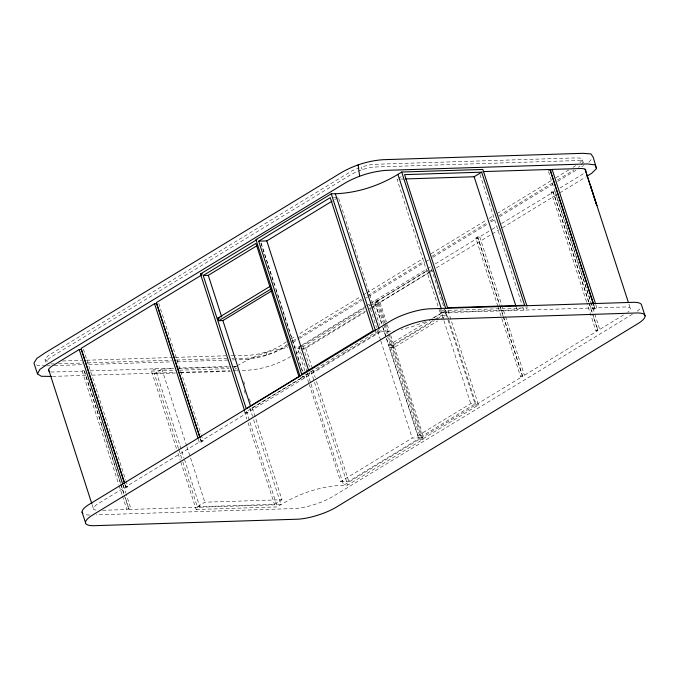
<?xml version="1.0" encoding="UTF-8"?>
<svg xmlns="http://www.w3.org/2000/svg" width="679" height="679" viewBox="0 0 679 679"><rect width="100%" height="100%" fill="white"/><g stroke="black" fill="none" stroke-linecap="round" stroke-linejoin="round"><path stroke-width="0.51" stroke-dasharray="3.4 2.55" d="M581.3 164.7L583.219 162.442L580.367 160.626L573.721 160.651L379.154 166.856C367.526 166.89 356.212 170.981 346.545 177.295L54.795 354.811L48.65 358.656L45.892 362.179L45.026 359.556L47.513 356.195L53.666 352.316L345.798 174.571L352.282 170.701L359.098 167.84M579.891 162.756L582.327 159.93L579.824 158.02L573.229 157.978L377.923 164.199L370.361 164.725L361.041 167.026L362.348 169.529M588.897 162.196L592.606 157.986M581.861 166.661L583.617 165.54M573.051 167.34L575.716 165.676M578.236 167.306L580.019 166.202M623.526 314.963L599.761 329.442L597.732 329.51L595.848 330.656L586.843 302.783M334.73 199.575L338.346 197.368L333.279 197.53M398.709 178.195L401.213 176.667M50.806 371.846A17.17 4.498 -17.9 0 0 53.123 372.016L82.151 371.124L84.035 369.979M176.447 448.513L151.442 371.082L155.202 368.79L183.958 457.816M178.475 448.454L154.328 373.679L161.857 369.104L175.267 368.672M234.111 367.585L235.621 366.668M234.781 369.189L236.462 368.171M286.343 341.783C271.634 352.842 253.259 356.483 235.155 355.49M291.138 338.863L295.942 335.944M299.94 333.508L360.43 296.706M363.604 294.771L365.989 293.32M366.787 292.836L423.195 258.512M431.148 253.674L485.969 220.319M489.152 218.383L493.913 215.489M497.087 213.554L551.34 180.546M555.846 177.805L569.078 169.75M287.353 344.355C272.559 355.49 254.073 359.149 235.859 358.156M292.921 340.96L296.91 338.541M297.708 338.057L361.313 299.354M367.662 295.492L424.061 261.177M432.005 256.339L486.818 222.992M489.992 221.057L494.753 218.163M498.717 215.744L553.928 182.159M557.527 179.969L573.78 170.081M292.887 342.479L298.735 338.923M299.558 338.422L362.102 300.364M366.083 297.945L367.67 296.978M368.468 296.494L424.944 262.128M425.741 261.644L428.924 259.709M432.905 257.29L487.785 223.892M490.968 221.957L495.738 219.054M499.719 216.635L552.927 184.255M557.688 181.361L576.895 169.674M497.868 306.314L475.818 238.066L477.702 236.92L479.73 236.852L491.095 229.935M586.537 301.816L551.144 192.233L553.02 191.088L555.057 191.028M301.646 345.212L298.972 346.842L294.932 347.105M302.545 344.669L365.591 306.305M366.448 305.788L369.003 304.226M370.709 303.19L426.777 269.071M427.549 268.604L430.775 266.643L447.232 317.585M435.307 263.885L477.855 237.998L499.277 304.328M491.969 229.409L497.215 226.217M501.586 223.552L553.173 192.174L588.566 301.756M560.099 187.956L582.404 174.316A17.17 4.498 -17.9 0 0 584.891 172.271M304.82 370.666L297.657 348.488L299.464 347.385M300.373 346.833L364.394 307.876M426.013 271.294L377.329 300.916L384.467 323.009M381.904 323.968L375.003 302.596L427.728 270.514L428.653 273.391M307.12 372.084L298.972 346.842L303.029 346.714L363.944 309.641M370.573 305.609L378.347 300.882L385.265 322.296M295.9 353.386L301.79 349.804M302.622 349.303L365.446 311.067M368.638 309.132L371.031 307.672M371.829 307.188L428.373 272.78M436.342 267.933L491.282 234.51M492.071 234.026L499.243 229.663M502.426 227.728L556.602 194.763M559.793 192.828L585.34 177.278M375.003 302.596L380.07 302.435L428.593 272.907M429.434 272.398L431.954 270.862M300.695 348.386L305.771 348.225L364.818 312.298M371.455 308.266L377.32 304.693L383.372 323.433M344.126 351.612L300.644 378.067L304.701 377.931L303.072 372.89M344.957 351.102L375.962 332.235L391.104 331.174M301.663 378.033L245.17 412.399L248.217 412.306L247.563 410.286M306.738 374.095L309.785 374.002L381.335 330.461L377.278 330.588M125.988 480.944L127.847 486.707L125.963 487.853L123.934 487.921L96.588 504.624L93.396 507.629L93.71 509.589L97.521 510.43M125.199 484.857L125.819 486.775L199.253 442.097L201.29 442.029L203.165 440.883L201.307 435.12M200.517 439.024L201.137 440.951L380.019 332.107L379.374 330.104M403.946 178.993L397.028 179.214L440.017 312.306L444.202 309.76M383.126 327.762L388.753 345.187L441.477 313.104L445.543 312.977L446.4 315.633L441.129 318.841M388.753 345.187L392.818 345.051L434.119 319.928M434.993 319.393L445.543 312.977M448.887 320.174L475.784 403.445L423.059 435.528L417.992 435.689L389.619 347.843L434.433 320.581M437.064 318.977L442.343 315.769L446.4 315.633M102.597 510.302L126.863 509.539L128.747 508.393L130.775 508.333L126.116 493.913M389.619 347.843L393.676 347.716L437.615 320.98M124.232 495.059L128.891 509.479L130.775 508.333M440.017 312.306L517.126 309.845L521.311 307.298M182.846 461.975L197.317 506.78L204.846 502.197L281.955 499.736L251.994 406.976M180.818 462.043L196.146 509.505L199.915 507.213L184.586 459.751M548.53 171.575L592.928 309.03L594.804 307.884L593.879 305.007M592.928 309.03L594.957 308.97L596.833 307.825L626.199 306.942A17.162 4.498 -17.9 0 1 627.659 312.365M197.317 506.78L274.426 504.319L281.955 499.736M196.146 509.505L277.312 506.916C298.225 493.395 322.712 485.129 347.733 485.129L423.051 439.305L388.999 333.873M309.31 384.586L340.637 481.581L412.195 438.04L420.309 437.785L387.743 336.954M417.992 435.689L470.717 403.606L475.784 403.445M498.174 307.273L520.53 376.48L522.414 375.334L524.443 375.275L597.876 330.588L592.597 314.25M340.637 481.581L348.76 481.318L420.309 437.785M503.309 316.821L522.558 376.421L343.676 485.256L310.863 383.669M448.021 310.515L478.525 404.964L422.041 439.33L388.227 334.637M632.429 314.25L332.965 496.459A28.985 7.596 -17.9 0 1 293.837 508.563L96.206 514.86M237.217 365.726C252.673 356.458 269.928 349.897 287.888 347.767M287.658 345.662C272.347 354.947 254.515 359.972 236.589 359.785M290.671 356.568C275.36 365.752 257.562 370.709 239.687 370.445M432.498 318.307L446.383 310.447L527.549 307.859L523.789 310.15L522.397 305.847M425.478 321.634L411.907 326.743L401.068 329.502M551.144 192.233L553.173 192.174M475.818 238.066L477.855 237.998M430.223 270.437L431.937 270.378M378.347 300.882L374.29 301.009L382.048 325.054M377.32 304.693L369.206 304.947L376.506 327.541M594.804 307.884L442.615 312.739L441.647 309.734M595.848 330.656L597.876 330.588M297.657 348.488L299.685 348.42M62.595 360.99L81.599 360.388M86.573 360.226L172.551 357.485M175.513 357.392L226.099 355.779M231.123 355.618L234.145 355.524M58.589 363.808L83.525 363.01M87.498 362.883L171.422 360.209M176.362 360.048L226.862 358.444M231.862 358.283L233.856 358.215M46.681 365.837L50.535 365.718M54.456 365.591L81.794 364.725M88.762 364.496L171.023 361.873M176.973 361.686L228.169 360.057M232.405 359.921L234.527 359.853M90.103 370.87L173.858 368.196M176.981 368.103L226.998 366.507M232.524 366.329L236.377 366.21M178.764 368.561L229.46 366.949M234.034 366.796L237.913 366.677M151.442 371.082L175.301 370.327M179.485 370.191L229.035 368.612M52.639 376.404L87.014 375.309M92.021 375.147L174.528 372.525M180.495 372.33L229.943 370.751M232.999 370.658L237.777 370.505M154.328 373.679L176.158 372.983M180.342 372.856L230.402 371.26M302.325 376.404L303.988 376.353L251.264 408.435L249.6 408.486M520.53 376.48L522.558 376.421M478.525 404.964L475.487 405.057L447.444 318.256M201.137 440.951L203.165 440.883M423.051 439.305L418.994 439.432L382.15 325.351M125.819 486.775L127.847 486.707M128.891 509.479L281.081 504.624L252.894 417.364M50.747 363.927L54.609 363.91M45.722 365.871L37.846 365.616L35.512 364.097M45.026 359.556L47.819 361.253M582.327 159.93L583.219 162.442M265.845 352.384L266.745 355.032M92.149 504.769L93.71 509.589M595.907 304.939L596.833 307.825M593.709 305.126L594.957 308.97M555.363 191.987L582.998 277.541M583.303 278.5L590.755 301.569M591.069 302.528L594.176 312.145M594.796 314.063L599.761 329.442M553.02 191.088L592.147 312.204M592.767 314.131L597.732 329.51M588.871 302.715L592.292 313.291M480.011 174.622L521.803 304.022M516.15 306.823L517.126 309.845M479.73 236.852L505.193 315.676M505.507 316.635L524.443 375.275M477.702 236.92L503.164 315.743M503.47 316.703L522.414 375.334M500.202 307.205L503.003 315.862M445.645 310.125L448.607 319.291M440.289 309.42L441.477 313.104M442.343 315.769L443.633 319.758M443.922 320.658L470.717 403.606M380.07 302.435L386.351 321.863M387.293 324.774L389.177 330.605M390.739 335.46L423.059 435.528M392.818 345.051L393.676 347.716M385.57 323.263L388.694 332.905M385.095 324.952L387.913 333.678M383.686 324.392L387.429 335.986M338.668 198.353L379.739 325.513M377.677 331.165L380.605 340.238M380.877 341.07L412.195 438.04M305.771 348.225L311.814 366.932M312.747 369.826L315.243 377.558M316.49 381.42L348.76 481.318M303.029 346.714L309.93 368.086M310.863 370.98L347.733 485.129M309.132 371.982L309.785 374.002M307.434 373.043L310.549 382.701M305.873 373.942L309.047 383.779M261.118 242.98L302.792 372.007M260.999 243.26L267.908 264.632M268.188 265.523L274.46 284.925M275.937 289.492L302.401 371.43M243.744 381.411L244.686 384.348M249.38 398.87L250.627 402.74M237.48 369.639L238.032 371.354M244.151 390.281L245.442 394.295M249.83 407.867L252.571 416.354M246.375 411.126L277.312 506.916M244.347 411.185L246.842 418.918M248.09 422.788L274.426 504.319M158.767 303.428L200.992 434.153M200.356 439.143L201.29 442.029M198.327 439.211L199.253 442.097M161.857 369.104L186.632 445.797M186.937 446.74L204.846 502.197M178.789 449.422L182.532 461.007M178.008 453.343L180.19 460.107M83.449 349.252L125.674 479.985M125.038 484.976L125.963 487.853M123.323 485.264L125.81 492.954M123.009 485.035L123.934 487.921M84.349 370.938L120.675 483.406M120.981 484.365L124.087 493.981M125.326 497.826L128.747 508.393M84.179 371.057L100.95 422.966M101.256 423.925L120.506 483.524M120.82 484.483L123.926 494.1M82.151 371.124L118.791 484.551M119.097 485.51L122.203 495.127M122.517 496.086L126.863 509.539M628.924 304.099L630.146 307.918M89.696 515.047A28.985 7.596 -17.9 0 1 84.773 514.461M639.745 308.97A28.985 7.596 -17.9 0 1 636.995 311.313"/><path stroke-width="1.02" d="M51.697 376.438L41.326 376.268L37.464 373.866L39.866 369.435L46.809 364.555L341.851 185.036C355.007 176.693 370.199 171.753 385.689 170.37L587.428 163.936L595.033 164.895L596.535 168.536L591.723 173.255L586.936 176.268M526.929 305.932L482.845 169.444L401.679 172.033C380.766 185.554 356.28 193.821 331.259 193.821L255.941 239.645L300.025 376.141M244.61 410.676L200.458 273.985L256.951 239.611M124.724 484.017L81.259 349.439L79.231 349.507L51.901 366.193A17.17 4.498 -17.9 0 0 49.236 371.32M199.736 437.225L156.577 303.615L154.549 303.674L81.115 348.361L124.58 482.93M201.697 274.987L156.433 302.528L200.212 438.065M258.682 241.164L330.232 197.623L373.221 330.724L301.671 374.256L258.682 241.164L266.796 240.901L332.006 201.222M203.208 275.504L255.932 243.422L298.913 376.514L246.197 408.597L203.208 275.504L208.275 275.343L257.426 245.433M272.101 290.646L222.89 320.59L218.833 320.717L217.976 318.061L270.7 285.978M218.833 320.717L271.558 288.643M405.482 178.942L474.146 176.752L481.674 172.169L524.663 305.261L447.554 307.723L404.565 174.63L481.674 172.169M548.844 170.234L550.1 169.47L593.565 304.048M628.313 302.189L585.688 171.074A17.17 4.498 -17.9 0 0 581.156 168.511L552.129 169.402L550.245 170.548L555.524 186.895M596.535 168.536L593.225 157.29L590.959 153.929L582.972 153.318L383.245 159.692C367.373 160.779 351.815 165.973 338.346 174.427L44.008 353.513L36.819 358.453L33.95 363.087L37.464 373.866M483.024 171.609L550.1 169.47M200.458 273.985L202.495 273.917M217.976 318.061L220.004 317.993M591.333 188.21L590.806 186.632L596.875 205.644L585.052 169.207M91.835 503.801L48.591 369.461M645.05 315.879L641.613 305.236A28.985 7.596 -17.9 0 0 632.777 302.333L429.858 308.801A28.985 7.596 -17.9 0 0 390.739 320.912L89.458 504.217A28.985 7.596 -17.9 0 0 82.872 513.502M552.129 169.402L595.593 303.98M555.838 187.854L593.404 304.167M474.146 176.752L515.853 305.881M401.679 172.033L445.764 308.538M397.911 174.325L441.375 308.894M335.316 193.685L379.086 329.222M331.259 193.821L375.657 331.284M266.796 240.901L308.504 370.038M208.275 275.343L221.736 317.008M222.89 320.59L250.627 406.466M154.549 303.674L198.013 438.252M79.231 349.507L122.695 484.076M82.091 512.136L85.529 522.779M358.105 164.819L359.624 176.124M394.176 331.556L92.896 514.869A28.985 7.596 -17.9 0 0 94.364 525.682L297.283 519.206A28.985 7.596 -17.9 0 0 336.402 507.103L637.683 323.79A28.985 7.596 -17.9 0 0 636.215 312.985L433.295 319.453A28.985 7.596 -17.9 0 0 394.176 331.556"/></g></svg>
